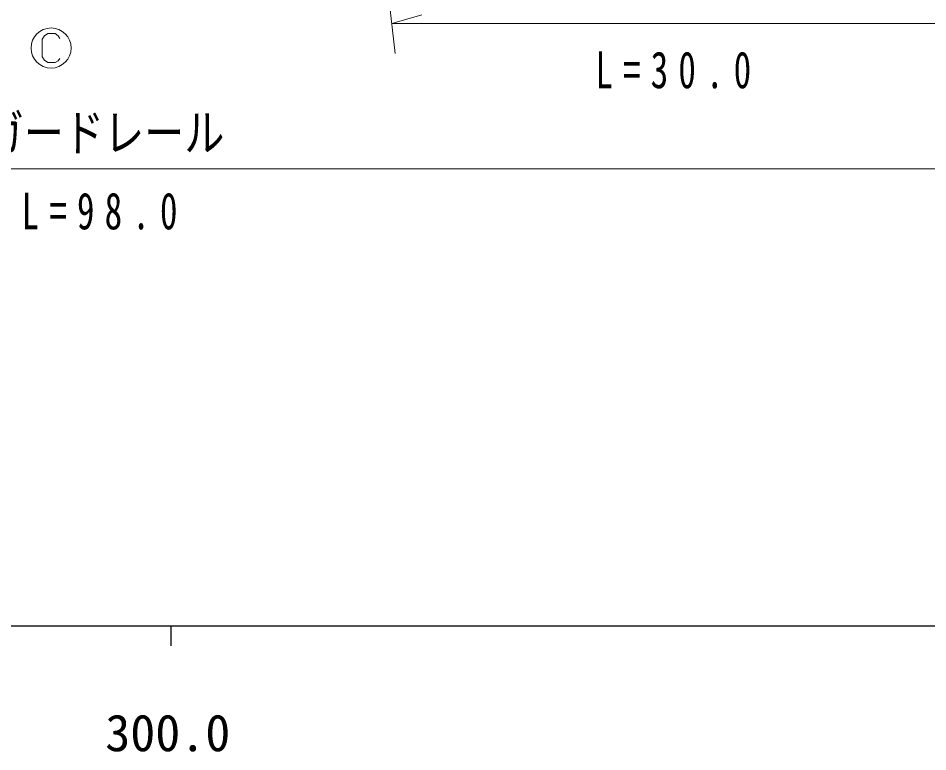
# Model space of a CAD drawing. Units: millimetres, scale not verified. Extents: x 40000 to 680000, y 20000 to 380000.
# Drawn here: x 360384 to 405742, y 198715 to 235278 of the extents above; entities that cross this region are included whole.
import ezdxf
from ezdxf.enums import TextEntityAlignment as Align

# ---------------------------------------------------------------- set-up
doc = ezdxf.new("R2010")
doc.units = ezdxf.units.MM
doc.header["$LTSCALE"] = 1000
for name, color, linetype, lineweight in [('M-STR-HTXT', 7, 'Continuous', 13), ('M-STR-STRC', 7, 'Continuous', 13), ('M-TTL-BAND', 7, 'Continuous', 25)]:
    doc.layers.add(name, color=color, linetype=linetype, lineweight=lineweight)
doc.styles.add('ＭＳ ゴシック', font='')
doc.styles.get('ＭＳ ゴシック').set_extended_font_data('MS Gothic')

# ---------------------------------------------------------------- blocks, each defined once
blk = doc.blocks.new('BUHIN1')
at = {"color": 7, "linetype": 'Continuous', "lineweight": 13}
blk.add_line((0, 0), (1507, -406), dxfattribs=at)

msp = doc.modelspace()

# ---------------------------------------------------------------- linework, layer by layer
at = {"layer": 'M-STR-HTXT'}
for p, q in [((378559, 238933), (379182, 233518)), ((379011, 235008), (407335, 235008)), ((311270, 227777), (417862, 227777))]:
    msp.add_line(p, q, dxfattribs=at)
at = {"layer": 'M-STR-STRC'}
msp.add_lwpolyline([(362464, 234272), (362384, 234392), (362224, 234512), (361864, 234512), (361704, 234392), (361584, 234232), (361584, 233352), (361704, 233192), (361864, 233072), (362224, 233072), (362384, 233152), (362464, 233272)], dxfattribs=at)
msp.add_circle((362024, 233792), 1000, dxfattribs=at)
at = {"layer": 'M-TTL-BAND'}
for p, q in [((40000, 205000), (579000, 205000)), ((368000, 205000), (368000, 204000))]:
    msp.add_line(p, q, dxfattribs=at)

# ---------------------------------------------------------------- block references
at = {"layer": 'M-STR-HTXT', "rotation": 31.11065}
msp.add_blockref('BUHIN1', (379011, 235008), dxfattribs=at)

# ---------------------------------------------------------------- texts
at = {"layer": 'M-STR-HTXT', "style": 'ＭＳ ゴシック', "width": 0.8}
msp.add_text('ガードレール', height=1833, dxfattribs=at).set_placement((358666, 228106), align=Align.BOTTOM_LEFT)
at = {"layer": 'M-STR-HTXT', "char_height": 1833, "attachment_point": 7, "style": 'ＭＳ ゴシック'}
for s, insert in [('\\T1.58;\\W0.7;L=30.0', (389165, 231758)), ('\\T1.58;\\W0.7;L=98.0', (360558, 224726))]:
    msp.add_mtext(s, dxfattribs=dict(at, insert=insert))
at = {"layer": 'M-TTL-BAND', "style": 'ＭＳ ゴシック'}
msp.add_text('300.0', height=1833, dxfattribs=at).set_placement((367844, 198195), align=Align.BOTTOM_CENTER)

doc.saveas('drawing.dxf')
